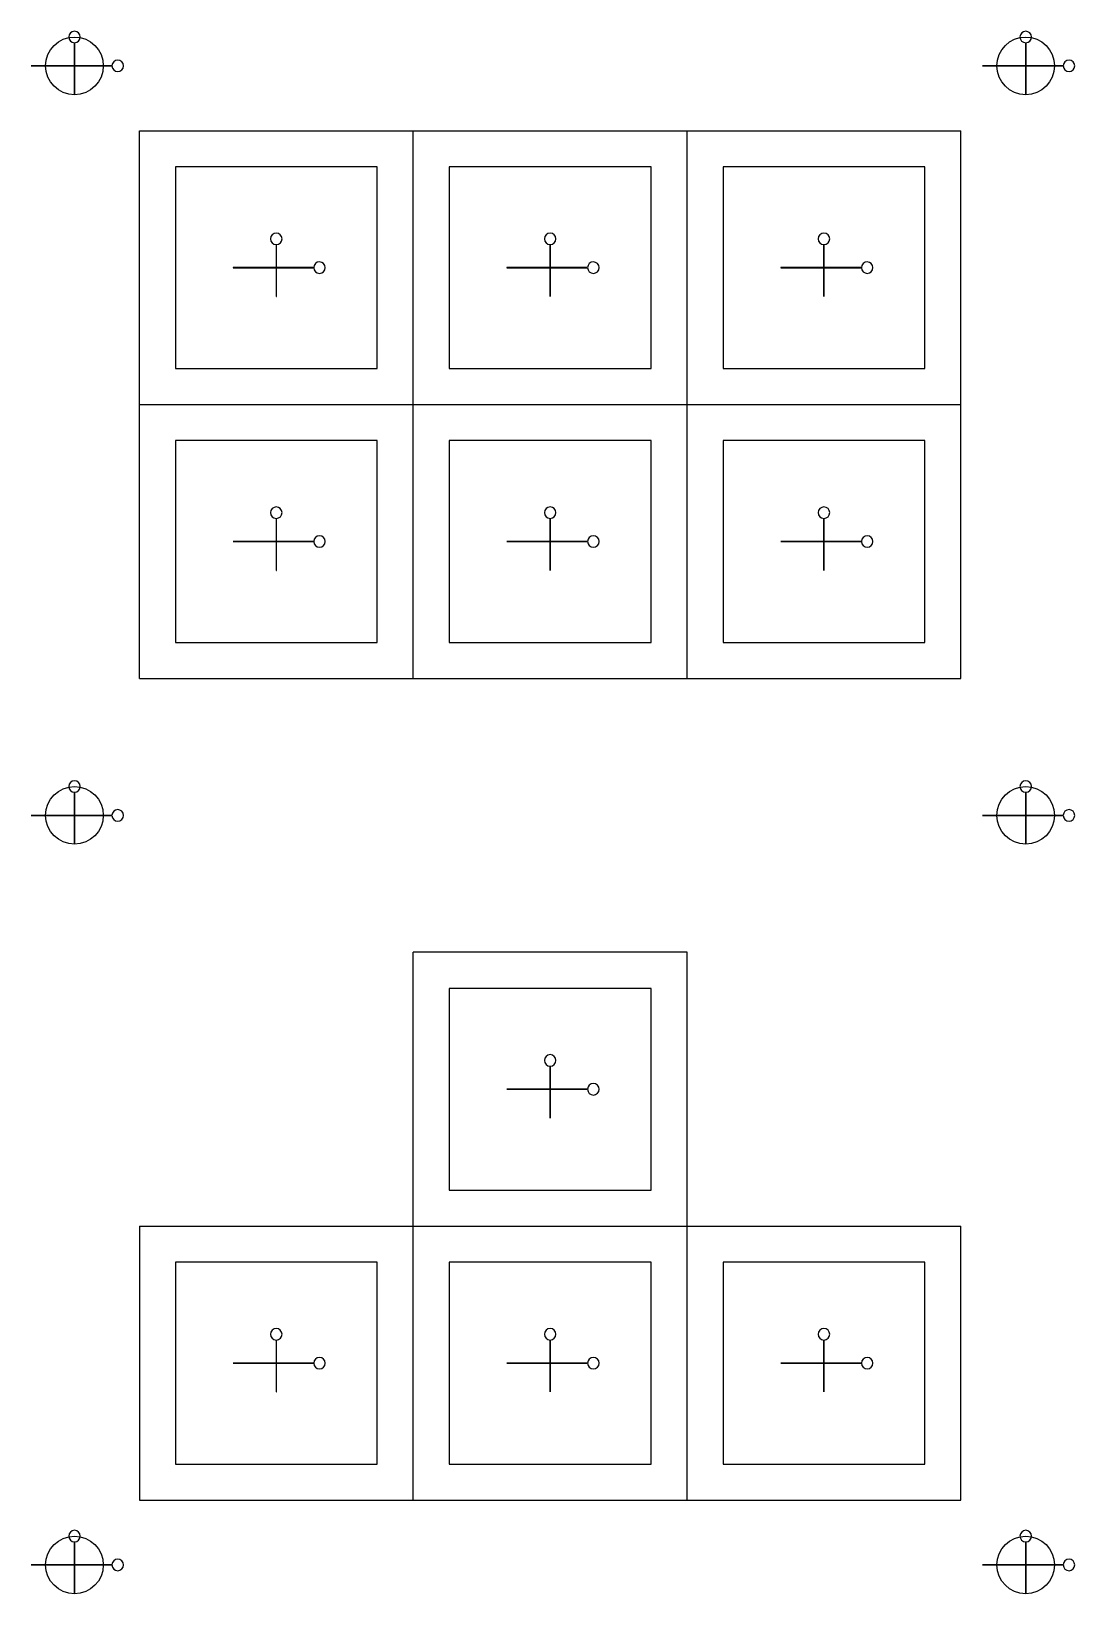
# Model space of a CAD drawing. Header units: millimetres. Extents: x 43 to 115, y -141 to -33.
import ezdxf

# ---------------------------------------------------------------- set-up
doc = ezdxf.new("R2010")
doc.units = ezdxf.units.MM

msp = doc.modelspace()

# ---------------------------------------------------------------- linework, layer by layer
for p, q in [((45.99, -33.4), (45.99, -34.99)), ((46.01, -34.99), (46.01, -33.4)), ((112, -34.99), (112, -33.4)), ((112, -33.4), (112, -34.99)), ((45.99, -34.99), (43, -34.99)), ((43, -34.99), (43, -35.01)), ((43, -35.01), (45.99, -35.01)), ((45.99, -35.01), (45.99, -37)), ((48.6, -34.99), (46.01, -34.99)), ((46.01, -35.01), (48.6, -35.01)), ((46.01, -37), (46.01, -35.01)), ((112, -34.99), (109, -34.99)), ((109, -34.99), (109, -35.01)), ((109, -35.01), (112, -35.01)), ((114.6, -34.99), (112, -34.99)), ((112, -35.01), (114.6, -35.01)), ((112, -37), (112, -35.01)), ((112, -35.01), (112, -37)), ((45.99, -37), (46.01, -37)), ((112, -37), (112, -37)), ((50.5, -77.5), (50.5, -39.5)), ((50.5, -39.5), (107.5, -39.5)), ((69.5, -77.5), (69.5, -39.5)), ((88.5, -77.5), (88.5, -39.5)), ((107.5, -77.5), (107.5, -39.5)), ((67, -42), (53, -42)), ((53, -42), (53, -56)), ((67, -56), (67, -42)), ((86, -42), (72, -42)), ((72, -42), (72, -56)), ((86, -56), (86, -42)), ((105, -42), (91, -42)), ((91, -42), (91, -56)), ((105, -56), (105, -42)), ((59.99, -47.4), (59.99, -48.99)), ((60.01, -48.99), (60.01, -47.4)), ((79, -48.99), (79, -47.4)), ((79, -47.4), (79, -48.99)), ((98, -48.99), (98, -47.4)), ((98, -47.4), (98, -48.99)), ((59.99, -48.99), (57, -48.99)), ((57, -48.99), (57, -49.01)), ((57, -49.01), (59.99, -49.01)), ((59.99, -49.01), (59.99, -51)), ((62.6, -48.99), (60.01, -48.99)), ((60.01, -49.01), (62.6, -49.01)), ((60.01, -51), (60.01, -49.01)), ((79, -48.99), (76, -48.99)), ((76, -48.99), (76, -49.01)), ((76, -49.01), (79, -49.01)), ((81.6, -48.99), (79, -48.99)), ((79, -49.01), (81.6, -49.01)), ((79, -51), (79, -49.01)), ((79, -49.01), (79, -51)), ((98, -48.99), (95, -48.99)), ((95, -48.99), (95, -49.01)), ((95, -49.01), (98, -49.01)), ((100.6, -48.99), (98, -48.99)), ((98, -49.01), (100.6, -49.01)), ((98, -51), (98, -49.01)), ((98, -49.01), (98, -51)), ((59.99, -51), (60.01, -51)), ((79, -51), (79, -51)), ((98, -51), (98, -51)), ((53, -56), (67, -56)), ((72, -56), (86, -56)), ((91, -56), (105, -56)), ((50.5, -58.5), (107.5, -58.5)), ((67, -61), (53, -61)), ((53, -61), (53, -75)), ((67, -75), (67, -61)), ((86, -61), (72, -61)), ((72, -61), (72, -75)), ((86, -75), (86, -61)), ((105, -61), (91, -61)), ((91, -61), (91, -75)), ((105, -75), (105, -61)), ((59.99, -66.4), (59.99, -68)), ((60.01, -68), (60.01, -66.4)), ((79, -68), (79, -66.4)), ((79, -66.4), (79, -68)), ((98, -68), (98, -66.4)), ((98, -66.4), (98, -68)), ((57, -68), (59.99, -68)), ((59.99, -68), (57, -68)), ((57, -68), (57, -68)), ((59.99, -68), (59.99, -70)), ((60.01, -68), (62.6, -68)), ((62.6, -68), (60.01, -68)), ((60.01, -70), (60.01, -68)), ((76, -68), (79, -68)), ((79, -68), (76, -68)), ((76, -68), (76, -68)), ((79, -68), (81.6, -68)), ((81.6, -68), (79, -68)), ((79, -70), (79, -68)), ((79, -68), (79, -70)), ((95, -68), (98, -68)), ((98, -68), (95, -68)), ((95, -68), (95, -68)), ((98, -68), (100.6, -68)), ((100.6, -68), (98, -68)), ((98, -70), (98, -68)), ((98, -68), (98, -70)), ((59.99, -70), (60.01, -70)), ((79, -70), (79, -70)), ((98, -70), (98, -70)), ((53, -75), (67, -75)), ((72, -75), (86, -75)), ((91, -75), (105, -75)), ((50.5, -77.5), (107.5, -77.5)), ((45.99, -85.4), (45.99, -87)), ((46.01, -87), (46.01, -85.4)), ((112, -87), (112, -85.4)), ((112, -85.4), (112, -87)), ((43, -87), (45.99, -87)), ((45.99, -87), (43, -87)), ((43, -87), (43, -87)), ((45.99, -87), (45.99, -89)), ((46.01, -87), (48.6, -87)), ((48.6, -87), (46.01, -87)), ((46.01, -89), (46.01, -87)), ((109, -87), (112, -87)), ((112, -87), (109, -87)), ((109, -87), (109, -87)), ((112, -87), (114.6, -87)), ((114.6, -87), (112, -87)), ((112, -89), (112, -87)), ((112, -87), (112, -89)), ((45.99, -89), (46.01, -89)), ((112, -89), (112, -89)), ((69.5, -134.5), (69.5, -96.5)), ((88.5, -96.5), (69.5, -96.5)), ((88.5, -134.5), (88.5, -96.5)), ((86, -99), (72, -99)), ((72, -99), (72, -113)), ((86, -113), (86, -99)), ((79, -106), (79, -104.4)), ((79, -104.4), (79, -106)), ((76, -106), (79, -106)), ((79, -106), (76, -106)), ((76, -106), (76, -106)), ((79, -106), (81.6, -106)), ((81.6, -106), (79, -106)), ((79, -108), (79, -106)), ((79, -106), (79, -108)), ((79, -108), (79, -108)), ((72, -113), (86, -113)), ((50.5, -115.5), (107.5, -115.5)), ((50.5, -115.5), (50.5, -134.5)), ((107.5, -134.5), (107.5, -115.5)), ((67, -118), (53, -118)), ((53, -118), (53, -132)), ((67, -132), (67, -118)), ((86, -118), (72, -118)), ((72, -118), (72, -132)), ((86, -132), (86, -118)), ((105, -118), (91, -118)), ((91, -118), (91, -132)), ((105, -132), (105, -118)), ((59.99, -123.4), (59.99, -125)), ((60.01, -125), (60.01, -123.4)), ((79, -125), (79, -123.4)), ((79, -123.4), (79, -125)), ((98, -125), (98, -123.4)), ((98, -123.4), (98, -125)), ((57, -125), (59.99, -125)), ((59.99, -125), (57, -125)), ((57, -125), (57, -125)), ((59.99, -125), (59.99, -127)), ((60.01, -125), (62.6, -125)), ((62.6, -125), (60.01, -125)), ((60.01, -127), (60.01, -125)), ((76, -125), (79, -125)), ((79, -125), (76, -125)), ((76, -125), (76, -125)), ((79, -125), (81.6, -125)), ((81.6, -125), (79, -125)), ((79, -127), (79, -125)), ((79, -125), (79, -127)), ((95, -125), (98, -125)), ((98, -125), (95, -125)), ((95, -125), (95, -125)), ((98, -125), (100.6, -125)), ((100.6, -125), (98, -125)), ((98, -127), (98, -125)), ((98, -125), (98, -127)), ((59.99, -127), (60.01, -127)), ((79, -127), (79, -127)), ((98, -127), (98, -127)), ((53, -132), (67, -132)), ((72, -132), (86, -132)), ((91, -132), (105, -132)), ((50.5, -134.5), (107.5, -134.5)), ((45.99, -137.4), (45.99, -139)), ((46.01, -139), (46.01, -137.4)), ((112, -139), (112, -137.4)), ((112, -137.4), (112, -139)), ((43, -139), (45.99, -139)), ((45.99, -139), (43, -139)), ((43, -139), (43, -139)), ((45.99, -139), (45.99, -141)), ((46.01, -139), (48.6, -139)), ((48.6, -139), (46.01, -139)), ((46.01, -141), (46.01, -139)), ((109, -139), (112, -139)), ((112, -139), (109, -139)), ((109, -139), (109, -139)), ((112, -139), (114.6, -139)), ((114.6, -139), (112, -139)), ((112, -141), (112, -139)), ((112, -139), (112, -141)), ((45.99, -141), (46.01, -141)), ((112, -141), (112, -141))]:
    msp.add_line(p, q)
for centre in [(46, -35), (112, -35), (46, -87), (112, -87), (46, -139), (112, -139)]:
    msp.add_circle(centre, 2)
for centre, start, end in [((46, -33), 270.7162, 629.2838), ((112, -33), 270.7162, 629.2838), ((49, -35), 180.7162, 539.2838), ((115, -35), 180.7162, 539.2838), ((60, -47), 270.7162, 629.2838), ((79, -47), 270.7162, 629.2838), ((98, -47), 270.7162, 629.2838), ((63, -49), 180.7162, 539.2838), ((82, -49), 180.7162, 539.2838), ((101, -49), 180.7162, 539.2838), ((60, -66), 270.7162, 629.2838), ((79, -66), 270.7162, 629.2838), ((98, -66), 270.7162, 629.2838), ((63, -68), 180.7162, 539.2838), ((82, -68), 180.7162, 539.2838), ((101, -68), 180.7162, 539.2838), ((46, -85), 270.7162, 629.2838), ((112, -85), 270.7162, 629.2838), ((49, -87), 180.7162, 539.2838), ((115, -87), 180.7162, 539.2838), ((79, -104), 270.7162, 629.2838), ((82, -106), 180.7162, 539.2838), ((60, -123), 270.7162, 629.2838), ((79, -123), 270.7162, 629.2838), ((98, -123), 270.7162, 629.2838), ((63, -125), 180.7162, 539.2838), ((82, -125), 180.7162, 539.2838), ((101, -125), 180.7162, 539.2838), ((46, -137), 270.7162, 629.2838), ((112, -137), 270.7162, 629.2838), ((49, -139), 180.7162, 539.2838), ((115, -139), 180.7162, 539.2838)]:
    msp.add_arc(centre, 0.4, start, end)

doc.saveas('drawing.dxf')
